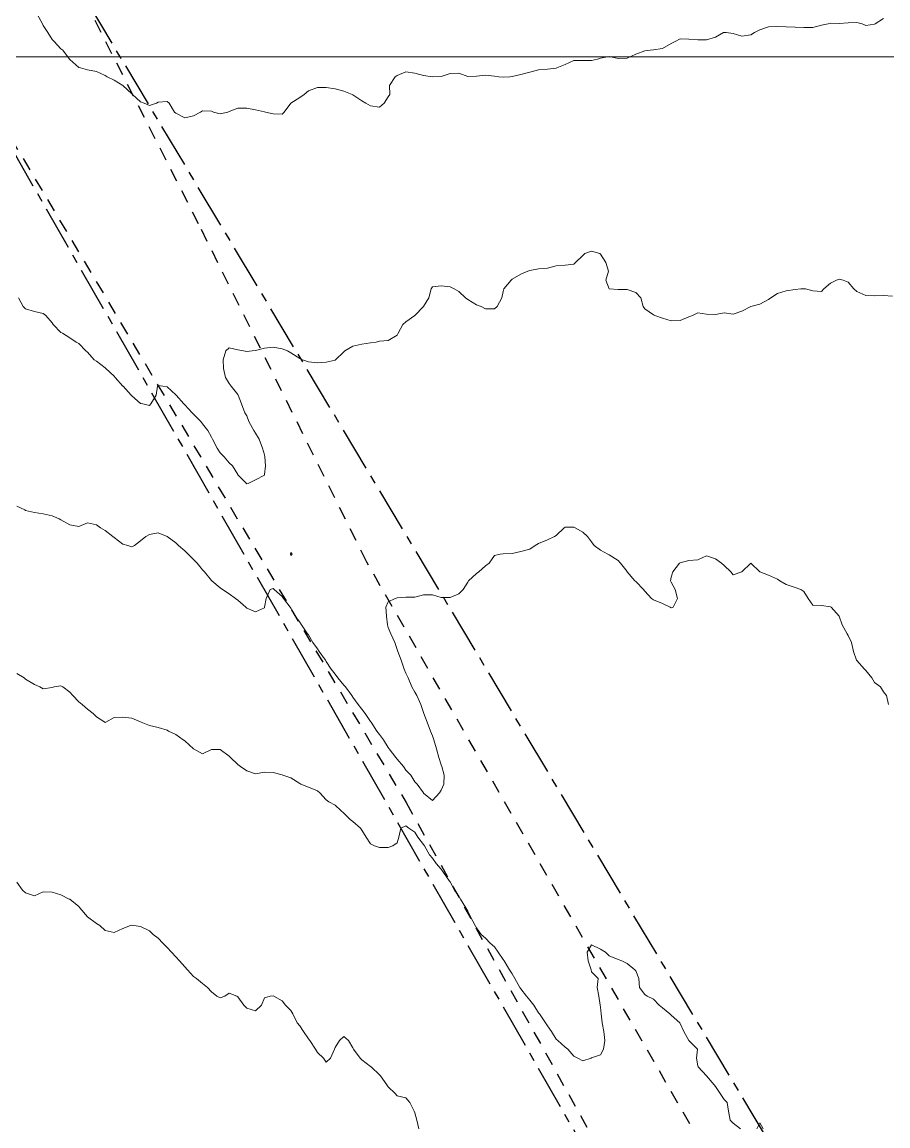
# Model space of a CAD drawing. Header units: centimetres. Extents: x 0 to 642158, y -847 to 649707.
# Drawn here: x 617314.6 to 617363.5, y 620526.9 to 620589.3 of the extents above; entities that cross this region are included whole.
import ezdxf

# ---------------------------------------------------------------- set-up
doc = ezdxf.new("R2010")
doc.units = ezdxf.units.CM
doc.header["$MEASUREMENT"] = 0
doc.linetypes.add('CENTERX2', pattern=[4, 2.5, -0.5, 0.5, -0.5])
doc.linetypes.add('JIS_02_0.7', pattern=[1.35, 0.75, -0.6])
for name, color, linetype, lineweight in [('MEV_grille', 254, 'Continuous', 9), ('WAL_parcellaire agricole', 7, 'JIS_02_0.7', 25), ('WAL_topographie 0.5', 253, 'Continuous', 20)]:
    doc.layers.add(name, color=color, linetype=linetype, lineweight=lineweight)
doc.layers.add('SPW_parcellaire cadastral', color=7, linetype='CENTERX2', lineweight=25, true_color=0xff0542)

# ---------------------------------------------------------------- blocks, each defined once
blk = doc.blocks.new('*U114')
at = {"layer": 'MEV_grille', "transparency": 33554687}
blk.add_lwpolyline([(-1338.461, 0), (1338.461, 0)], dxfattribs=at)
blk = doc.blocks.new('*U115')
at = {"layer": 'MEV_grille', "color": 0, "linetype": 'ByBlock', "lineweight": -2, "transparency": 16777216}
blk.add_blockref('*U114', (0, -1800), dxfattribs=at)

msp = doc.modelspace()

# ---------------------------------------------------------------- linework, layer by layer
at = {"layer": 'SPW_parcellaire cadastral'}
for points in [[(617460.602, 620389.063), (617403.797, 620447.392), (617307.032, 620609.235), (617461.462, 620689.988)], [(617280.025, 620569.341), (617309.952, 620589.2), (617366.977, 620489.564), (617384.792, 620458.425), (617370.439, 620449.596), (617300.97, 620513.291), (617280.025, 620569.341)]]:
    msp.add_lwpolyline(points, dxfattribs=at)
at = {"layer": 'WAL_parcellaire agricole'}
for points in [[(617433.096, 620366.614), (617410.173, 620419.069), (617401.171, 620440.192), (617383.167, 620474.94), (617355.661, 620521.186), (617334.032, 620558.809), (617324.53, 620577.932), (617310.527, 620605.43), (617309.438, 620607.195), (617468.944, 620684.892)], [(617311.154, 620587.431), (617336.266, 620545.201), (617365.915, 620491.938), (617387.044, 620457.816), (617377.919, 620453.44), (617336.923, 620427.435), (617334.923, 620427.935), (617328.921, 620439.934), (617296.912, 620519.93), (617281.156, 620568.552), (617311.154, 620587.431)]]:
    msp.add_lwpolyline(points, dxfattribs=at)
at = {"layer": 'WAL_topographie 0.5'}
for points in [[(617315.424, 620589.75), (617315.698, 620589.25), (617315.75, 620589.142), (617316.007, 620588.75), (617316.25, 620588.351), (617316.361, 620588.25), (617316.75, 620587.835), (617316.864, 620587.75), (617317.239, 620587.25), (617317.25, 620587.233), (617317.75, 620586.777), (617317.861, 620586.75), (617318.25, 620586.637), (617318.75, 620586.547), (617319.25, 620586.324), (617319.369, 620586.25), (617319.75, 620586.05), (617320.25, 620585.75), (617320.25, 620585.75), (617320.75, 620585.281), (617320.785, 620585.25), (617321.25, 620584.841), (617321.45, 620584.75), (617321.75, 620584.618), (617322.159, 620584.75), (617322.25, 620584.806), (617322.75, 620584.854), (617322.875, 620584.75), (617323.162, 620584.25), (617323.25, 620584.202), (617323.75, 620583.938), (617324.25, 620584.04), (617324.632, 620584.25), (617324.75, 620584.327), (617325.25, 620584.298), (617325.375, 620584.25), (617325.75, 620584.159), (617326.179, 620584.25), (617326.25, 620584.286), (617326.75, 620584.481), (617327.25, 620584.471), (617327.75, 620584.382), (617328.25, 620584.263), (617328.321, 620584.25), (617328.75, 620584.156), (617329.25, 620584.136), (617329.375, 620584.25), (617329.75, 620584.75), (617329.75, 620584.75), (617330.25, 620585.073), (617330.5, 620585.25), (617330.75, 620585.464), (617331.25, 620585.65), (617331.75, 620585.643), (617332.25, 620585.57), (617332.75, 620585.433), (617333.208, 620585.25), (617333.25, 620585.23), (617333.75, 620584.885), (617333.982, 620584.75), (617334.25, 620584.6), (617334.75, 620584.533), (617335.021, 620584.75), (617335.25, 620585.117), (617335.333, 620585.25), (617335.327, 620585.75), (617335.646, 620586.25), (617335.75, 620586.321), (617336.25, 620586.521), (617336.75, 620586.462), (617337.25, 620586.318), (617337.75, 620586.25), (617338.25, 620586.269), (617338.75, 620586.432), (617339.25, 620586.45), (617339.75, 620586.275), (617340.25, 620586.287), (617340.75, 620586.336), (617341.25, 620586.288), (617341.5, 620586.25), (617341.75, 620586.223), (617342.125, 620586.25), (617342.25, 620586.261), (617342.75, 620586.38), (617343.25, 620586.505), (617343.75, 620586.635), (617344.25, 620586.685), (617344.75, 620586.737), (617344.779, 620586.75), (617345.25, 620586.95), (617345.75, 620587.169), (617346.25, 620587.17), (617346.75, 620587.168), (617347.083, 620587.25), (617347.25, 620587.297), (617347.75, 620587.406), (617348.25, 620587.288), (617348.75, 620587.3), (617349.25, 620587.528), (617349.75, 620587.712), (617350.05, 620587.75), (617350.25, 620587.776), (617350.75, 620587.844), (617351.25, 620588.129), (617351.469, 620588.25), (617351.75, 620588.405), (617352.25, 620588.386), (617352.75, 620588.333), (617353.25, 620588.338), (617353.75, 620588.49), (617354.214, 620588.75), (617354.25, 620588.764), (617354.35, 620588.75), (617354.75, 620588.691), (617355.25, 620588.547), (617355.75, 620588.629), (617355.961, 620588.75), (617356.25, 620588.912), (617356.75, 620589.071), (617357.25, 620589.096), (617357.75, 620589.083), (617358.25, 620589.055), (617358.75, 620589.046), (617359.25, 620589.044), (617359.75, 620589.168), (617360.113, 620589.25), (617360.25, 620589.285), (617360.75, 620589.261), (617361.25, 620589.297), (617361.75, 620589.315), (617362.036, 620589.25), (617362.25, 620589.15), (617362.75, 620589.219), (617362.786, 620589.25), (617363.25, 620589.545)], [(617314.357, 620573.75), (617314.618, 620573.25), (617314.75, 620573.118), (617315.25, 620572.983), (617315.75, 620572.872), (617315.893, 620572.75), (617316.25, 620572.333), (617316.314, 620572.25), (617316.75, 620571.794), (617316.83, 620571.75), (617317.25, 620571.487), (617317.615, 620571.25), (617317.75, 620571.16), (617318.16, 620570.75), (617318.25, 620570.67), (617318.635, 620570.25), (617318.75, 620570.158), (617319.25, 620569.782), (617319.29, 620569.75), (617319.75, 620569.324), (617319.816, 620569.25), (617320.25, 620568.759), (617320.26, 620568.75), (617320.718, 620568.25), (617320.75, 620568.209), (617321.25, 620567.773), (617321.375, 620567.75), (617321.75, 620567.667), (617321.831, 620567.75), (617322.122, 620568.25), (617322.213, 620568.75), (617322.25, 620568.788), (617322.5, 620568.75), (617322.75, 620568.717), (617323.25, 620568.258), (617323.257, 620568.25), (617323.701, 620567.75), (617323.75, 620567.692), (617324.174, 620567.25), (617324.25, 620567.171), (617324.66, 620566.75), (617324.75, 620566.627), (617325.048, 620566.25), (617325.25, 620565.875), (617325.325, 620565.75), (617325.58, 620565.25), (617325.75, 620564.978), (617325.974, 620564.75), (617326.25, 620564.417), (617326.455, 620564.25), (617326.745, 620563.75), (617326.75, 620563.742), (617327.242, 620563.25), (617327.25, 620563.231), (617327.333, 620563.25), (617327.75, 620563.458), (617328.25, 620563.725), (617328.265, 620563.75), (617328.317, 620564.25), (617328.269, 620564.75), (617328.25, 620564.861), (617328.141, 620565.25), (617327.951, 620565.75), (617327.75, 620566.093), (617327.65, 620566.25), (617327.377, 620566.75), (617327.25, 620567.076), (617327.153, 620567.25), (617326.962, 620567.75), (617326.774, 620568.25), (617326.75, 620568.291), (617326.375, 620568.75), (617326.25, 620568.897), (617326.054, 620569.25), (617325.941, 620569.75), (617325.921, 620570.25), (617326.062, 620570.75), (617326.25, 620570.926), (617326.75, 620570.816), (617327.062, 620570.75), (617327.25, 620570.708), (617327.55, 620570.75), (617327.75, 620570.776), (617328.25, 620570.904), (617328.75, 620570.952), (617329.25, 620570.86), (617329.555, 620570.75), (617329.75, 620570.633), (617330.25, 620570.327), (617330.404, 620570.25), (617330.75, 620570.138), (617331.25, 620570.064), (617331.75, 620570.118), (617332.25, 620570.233), (617332.279, 620570.25), (617332.75, 620570.694), (617332.798, 620570.75), (617333.25, 620571.007), (617333.75, 620571.12), (617334.25, 620571.198), (617334.562, 620571.25), (617334.75, 620571.292), (617335.25, 620571.341), (617335.75, 620571.645), (617335.821, 620571.75), (617336.083, 620572.25), (617336.25, 620572.401), (617336.75, 620572.75), (617336.75, 620572.75), (617337.25, 620573.25), (617337.25, 620573.25), (617337.547, 620573.75), (617337.679, 620574.25), (617337.75, 620574.368), (617338.25, 620574.432), (617338.75, 620574.362), (617338.987, 620574.25), (617339.25, 620574.111), (617339.621, 620573.75), (617339.75, 620573.662), (617340.25, 620573.345), (617340.511, 620573.25), (617340.75, 620573.128), (617341.25, 620573.125), (617341.4, 620573.25), (617341.674, 620573.75), (617341.75, 620574.107), (617341.787, 620574.25), (617342.192, 620574.75), (617342.25, 620574.797), (617342.75, 620575.078), (617343.135, 620575.25), (617343.25, 620575.298), (617343.75, 620575.393), (617344.25, 620575.432), (617344.75, 620575.55), (617345.25, 620575.6), (617345.75, 620575.662), (617345.829, 620575.75), (617346.25, 620576.15), (617346.368, 620576.25), (617346.75, 620576.383), (617347.214, 620576.25), (617347.25, 620576.224), (617347.55, 620575.75), (617347.71, 620575.25), (617347.547, 620574.75), (617347.75, 620574.25), (617347.75, 620574.25), (617348.25, 620574.223), (617348.75, 620574.218), (617349.25, 620574.05), (617349.534, 620573.75), (617349.656, 620573.25), (617349.75, 620573.119), (617350.25, 620572.779), (617350.327, 620572.75), (617350.75, 620572.597), (617351.25, 620572.448), (617351.75, 620572.468), (617352.25, 620572.665), (617352.446, 620572.75), (617352.75, 620572.896), (617353.25, 620572.828), (617353.75, 620572.814), (617354.25, 620572.893), (617354.75, 620572.831), (617355.25, 620573), (617355.75, 620573.25), (617355.75, 620573.25), (617356.25, 620573.393), (617356.75, 620573.653), (617356.875, 620573.75), (617357.25, 620573.993), (617357.75, 620574.145), (617358.25, 620574.219), (617358.583, 620574.25), (617358.75, 620574.267), (617358.85, 620574.25), (617359.25, 620574.15), (617359.75, 620574.107), (617359.868, 620574.25), (617360.25, 620574.575), (617360.6, 620574.75), (617360.75, 620574.804), (617360.964, 620574.75), (617361.25, 620574.639), (617361.568, 620574.25), (617361.75, 620574.107), (617362.25, 620573.883), (617362.75, 620573.863), (617363.25, 620573.889), (617363.75, 620573.844)], [(617314.25, 620561.973), (617314.706, 620561.75), (617314.75, 620561.73), (617315.25, 620561.613), (617315.75, 620561.53), (617316.25, 620561.422), (617316.643, 620561.25), (617316.75, 620561.197), (617317.25, 620560.909), (617317.75, 620560.808), (617318.25, 620561.033), (617318.75, 620560.909), (617318.991, 620560.75), (617319.25, 620560.6), (617319.687, 620560.25), (617319.75, 620560.198), (617320.25, 620559.818), (617320.523, 620559.75), (617320.75, 620559.672), (617320.897, 620559.75), (617321.25, 620560), (617321.55, 620560.25), (617321.75, 620560.368), (617322.25, 620560.462), (617322.75, 620560.25), (617322.75, 620560.25), (617323.25, 620559.885), (617323.387, 620559.75), (617323.75, 620559.447), (617323.944, 620559.25), (617324.25, 620558.958), (617324.443, 620558.75), (617324.75, 620558.373), (617324.856, 620558.25), (617325.25, 620557.769), (617325.271, 620557.75), (617325.75, 620557.339), (617325.875, 620557.25), (617326.25, 620557.004), (617326.619, 620556.75), (617326.75, 620556.648), (617327.198, 620556.25), (617327.25, 620556.205), (617327.75, 620555.989), (617328.25, 620556.21), (617328.265, 620556.25), (617328.353, 620556.75), (617328.583, 620557.25), (617328.75, 620557.303), (617328.797, 620557.25), (617329.25, 620556.858), (617329.326, 620556.75), (617329.709, 620556.25), (617329.75, 620556.203), (617329.985, 620555.75), (617330.25, 620555.399), (617330.339, 620555.25), (617330.694, 620554.75), (617330.75, 620554.682), (617330.994, 620554.25), (617331.25, 620553.896), (617331.35, 620553.75), (617331.706, 620553.25), (617331.75, 620553.191), (617332.023, 620552.75), (617332.25, 620552.458), (617332.402, 620552.25), (617332.75, 620551.85), (617332.838, 620551.75), (617333.189, 620551.25), (617333.25, 620551.162), (617333.557, 620550.75), (617333.75, 620550.491), (617333.946, 620550.25), (617334.25, 620549.792), (617334.282, 620549.75), (617334.614, 620549.25), (617334.75, 620549.053), (617334.982, 620548.75), (617335.25, 620548.325), (617335.313, 620548.25), (617335.689, 620547.75), (617335.75, 620547.658), (617336.11, 620547.25), (617336.25, 620547.038), (617336.524, 620546.75), (617336.75, 620546.381), (617336.886, 620546.25), (617337.244, 620545.75), (617337.25, 620545.739), (617337.75, 620545.317), (617338.156, 620545.75), (617338.25, 620545.9), (617338.402, 620546.25), (617338.417, 620546.75), (617338.274, 620547.25), (617338.25, 620547.333), (617338.116, 620547.75), (617337.973, 620548.25), (617337.826, 620548.75), (617337.75, 620548.979), (617337.646, 620549.25), (617337.451, 620549.75), (617337.27, 620550.25), (617337.25, 620550.303), (617337.095, 620550.75), (617336.87, 620551.25), (617336.75, 620551.453), (617336.591, 620551.75), (617336.371, 620552.25), (617336.25, 620552.515), (617336.155, 620552.75), (617335.99, 620553.25), (617335.794, 620553.75), (617335.75, 620553.859), (617335.624, 620554.25), (617335.398, 620554.75), (617335.25, 620555.106), (617335.209, 620555.25), (617335.157, 620555.75), (617335.108, 620556.25), (617335.25, 620556.55), (617335.635, 620556.75), (617335.75, 620556.788), (617336.25, 620556.821), (617336.75, 620556.817), (617337.25, 620556.946), (617337.75, 620556.946), (617338.25, 620556.8), (617338.75, 620556.797), (617339.25, 620557.017), (617339.491, 620557.25), (617339.75, 620557.667), (617339.798, 620557.75), (617340.25, 620558.162), (617340.375, 620558.25), (617340.75, 620558.583), (617340.955, 620558.75), (617341.25, 620559.183), (617341.583, 620559.25), (617341.75, 620559.267), (617342.25, 620559.285), (617342.75, 620559.404), (617343.25, 620559.528), (617343.558, 620559.75), (617343.75, 620559.854), (617344.25, 620560.07), (617344.659, 620560.25), (617344.75, 620560.306), (617345.194, 620560.75), (617345.25, 620560.787), (617345.75, 620560.779), (617345.817, 620560.75), (617346.25, 620560.5), (617346.521, 620560.25), (617346.75, 620559.945), (617346.89, 620559.75), (617347.25, 620559.469), (617347.662, 620559.25), (617347.75, 620559.206), (617348.25, 620558.889), (617348.389, 620558.75), (617348.75, 620558.269), (617348.763, 620558.25), (617349.198, 620557.75), (617349.25, 620557.712), (617349.679, 620557.25), (617349.75, 620557.153), (617350.129, 620556.75), (617350.25, 620556.661), (617350.75, 620556.458), (617351.191, 620556.25), (617351.25, 620556.21), (617351.361, 620556.25), (617351.604, 620556.75), (617351.467, 620557.25), (617351.25, 620557.667), (617351.218, 620557.75), (617351.25, 620557.95), (617351.338, 620558.25), (617351.726, 620558.75), (617351.75, 620558.769), (617352.25, 620558.893), (617352.75, 620558.94), (617353.25, 620559.15), (617353.75, 620558.989), (617354.094, 620558.75), (617354.25, 620558.603), (617354.625, 620558.25), (617354.75, 620558.083), (617355.25, 620558.25), (617355.25, 620558.25), (617355.75, 620558.75), (617355.75, 620558.75), (617355.75, 620558.75), (617356.25, 620558.25), (617356.25, 620558.25), (617356.75, 620558.056), (617357.25, 620557.846), (617357.397, 620557.75), (617357.75, 620557.528), (617358.25, 620557.372), (617358.571, 620557.25), (617358.75, 620557.141), (617358.993, 620556.75), (617359.25, 620556.37), (617359.75, 620556.356), (617360.25, 620556.282), (617360.296, 620556.25), (617360.75, 620555.75), (617360.75, 620555.75), (617360.917, 620555.25), (617361.2, 620554.75), (617361.25, 620554.65), (617361.44, 620554.25), (617361.56, 620553.75), (617361.732, 620553.25), (617361.75, 620553.231), (617362.167, 620552.75), (617362.25, 620552.669), (617362.583, 620552.25), (617362.75, 620552), (617363.075, 620551.75), (617363.25, 620551.458), (617363.429, 620551.25), (617363.528, 620550.75)], [(617329.75, 620559.185), (617329.813, 620559.25), (617329.75, 620559.35), (617329.724, 620559.25), (617329.75, 620559.185)], [(617314.25, 620552.495), (617314.664, 620552.25), (617314.75, 620552.191), (617315.25, 620551.883), (617315.546, 620551.75), (617315.75, 620551.638), (617316.25, 620551.712), (617316.361, 620551.75), (617316.75, 620551.809), (617316.85, 620551.75), (617317.25, 620551.446), (617317.414, 620551.25), (617317.75, 620550.907), (617317.943, 620550.75), (617318.25, 620550.495), (617318.575, 620550.25), (617318.75, 620550.05), (617319.227, 620549.75), (617319.25, 620549.737), (617319.278, 620549.75), (617319.75, 620550.007), (617320.25, 620550.036), (617320.75, 620549.985), (617321.25, 620549.765), (617321.279, 620549.75), (617321.75, 620549.555), (617322.25, 620549.44), (617322.75, 620549.298), (617322.833, 620549.25), (617323.25, 620549.046), (617323.653, 620548.75), (617323.75, 620548.69), (617324.24, 620548.25), (617324.25, 620548.241), (617324.75, 620547.953), (617325.25, 620548.196), (617325.75, 620548.196), (617326.25, 620547.826), (617326.338, 620547.75), (617326.75, 620547.366), (617326.906, 620547.25), (617327.25, 620547.006), (617327.75, 620546.833), (617328.25, 620546.921), (617328.75, 620546.909), (617329.25, 620546.764), (617329.296, 620546.75), (617329.75, 620546.611), (617330.25, 620546.278), (617330.306, 620546.25), (617330.75, 620546.072), (617331.25, 620545.861), (617331.381, 620545.75), (617331.75, 620545.364), (617331.889, 620545.25), (617332.25, 620545.053), (617332.573, 620544.75), (617332.75, 620544.601), (617333.101, 620544.25), (617333.25, 620544.128), (617333.675, 620543.75), (617333.75, 620543.639), (617333.994, 620543.25), (617334.25, 620542.871), (617334.483, 620542.75), (617334.75, 620542.661), (617335.25, 620542.66), (617335.519, 620542.75), (617335.75, 620542.927), (617335.85, 620543.25), (617335.96, 620543.75), (617336.25, 620543.886), (617336.411, 620543.75), (617336.75, 620543.524), (617336.933, 620543.25), (617337.25, 620542.833), (617337.293, 620542.75), (617337.578, 620542.25), (617337.75, 620542.068), (617337.968, 620541.75), (617338.25, 620541.436), (617338.371, 620541.25), (617338.722, 620540.75), (617338.75, 620540.714), (617339.006, 620540.25), (617339.25, 620539.906), (617339.338, 620539.75), (617339.638, 620539.25), (617339.75, 620539.063), (617339.906, 620538.75), (617340.17, 620538.25), (617340.25, 620538.122), (617340.512, 620537.75), (617340.75, 620537.529), (617341.022, 620537.25), (617341.25, 620537.043), (617341.467, 620536.75), (617341.75, 620536.329), (617341.798, 620536.25), (617342.1, 620535.75), (617342.25, 620535.511), (617342.409, 620535.25), (617342.69, 620534.75), (617342.75, 620534.669), (617343.073, 620534.25), (617343.25, 620534.029), (617343.479, 620533.75), (617343.75, 620533.321), (617343.811, 620533.25), (617344.149, 620532.75), (617344.25, 620532.583), (617344.483, 620532.25), (617344.75, 620531.831), (617344.843, 620531.75), (617345.25, 620531.362), (617345.398, 620531.25), (617345.75, 620530.862), (617345.974, 620530.75), (617346.25, 620530.605), (617346.721, 620530.75), (617346.75, 620530.767), (617347.25, 620530.94), (617347.426, 620531.25), (617347.492, 620531.75), (617347.441, 620532.25), (617347.347, 620532.75), (617347.285, 620533.25), (617347.25, 620533.625), (617347.241, 620533.75), (617347.155, 620534.25), (617347.066, 620534.75), (617347.125, 620535.25), (617346.75, 620535.625), (617346.729, 620535.75), (617346.55, 620536.25), (617346.5, 620536.75), (617346.75, 620537.156), (617347.25, 620536.917), (617347.531, 620536.75), (617347.75, 620536.544), (617348.25, 620536.321), (617348.464, 620536.25), (617348.75, 620536.096), (617349.2, 620535.75), (617349.25, 620535.694), (617349.424, 620535.25), (617349.46, 620534.75), (617349.75, 620534.357), (617349.887, 620534.25), (617350.25, 620534.083), (617350.57, 620533.75), (617350.75, 620533.595), (617351.167, 620533.25), (617351.25, 620533.181), (617351.731, 620532.75), (617351.75, 620532.708), (617351.962, 620532.25), (617352.25, 620531.75), (617352.25, 620531.75), (617352.726, 620531.25), (617352.68, 620530.75), (617352.75, 620530.321), (617352.772, 620530.25), (617353.25, 620529.75), (617353.25, 620529.75), (617353.685, 620529.25), (617353.75, 620529.15), (617354.011, 620528.75), (617354.25, 620528.406), (617354.406, 620528.25), (617354.479, 620527.75), (617354.589, 620527.25), (617354.75, 620527.07), (617355.171, 620526.75)], [(617314.25, 620540.708), (617314.583, 620540.25), (617314.75, 620540.097), (617315.25, 620539.935), (617315.75, 620540.159), (617316.25, 620540.129), (617316.75, 620539.984), (617317.219, 620539.75), (617317.25, 620539.735), (617317.75, 620539.331), (617317.808, 620539.25), (617318.25, 620538.75), (617318.25, 620538.75), (617318.75, 620538.356), (617318.954, 620538.25), (617319.25, 620537.974), (617319.75, 620537.859), (617320.25, 620538.091), (617320.687, 620538.25), (617320.75, 620538.268), (617320.875, 620538.25), (617321.25, 620538.19), (617321.75, 620537.941), (617321.96, 620537.75), (617322.25, 620537.53), (617322.511, 620537.25), (617322.75, 620537.011), (617322.995, 620536.75), (617323.25, 620536.471), (617323.448, 620536.25), (617323.75, 620535.92), (617323.9, 620535.75), (617324.25, 620535.361), (617324.406, 620535.25), (617324.75, 620534.975), (617325.031, 620534.75), (617325.25, 620534.509), (617325.563, 620534.25), (617325.75, 620534.152), (617326.015, 620534.25), (617326.25, 620534.417), (617326.694, 620534.25), (617326.75, 620534.226), (617327.095, 620533.75), (617327.25, 620533.57), (617327.75, 620533.423), (617328.077, 620533.75), (617328.25, 620534.159), (617328.583, 620534.25), (617328.75, 620534.273), (617328.781, 620534.25), (617329.25, 620533.991), (617329.444, 620533.75), (617329.75, 620533.436), (617329.853, 620533.25), (617330.106, 620532.75), (617330.25, 620532.579), (617330.455, 620532.25), (617330.75, 620531.841), (617330.818, 620531.75), (617331.135, 620531.25), (617331.25, 620531.071), (617331.588, 620530.75), (617331.75, 620530.528), (617331.99, 620530.75), (617332.209, 620531.25), (617332.25, 620531.344), (617332.491, 620531.75), (617332.75, 620531.976), (617333, 620531.75), (617333.25, 620531.338), (617333.293, 620531.25), (617333.656, 620530.75), (617333.75, 620530.65), (617334.25, 620530.269), (617334.278, 620530.25), (617334.75, 620529.803), (617334.813, 620529.75), (617335.174, 620529.25), (617335.25, 620529.119), (617335.639, 620528.75), (617335.75, 620528.625), (617336.25, 620528.5), (617336.469, 620528.25), (617336.719, 620527.75), (617336.75, 620527.65), (617336.875, 620527.25), (617336.981, 620526.75)], [(617356.083, 620526.75), (617356.25, 620527.083), (617356.45, 620526.75)]]:
    msp.add_lwpolyline(points, dxfattribs=at)

# ---------------------------------------------------------------- block references
at = {"layer": 'MEV_grille', "transparency": 33554687}
msp.add_blockref('*U115', (616669.481, 622387.381), dxfattribs=at)

doc.saveas('drawing.dxf')
